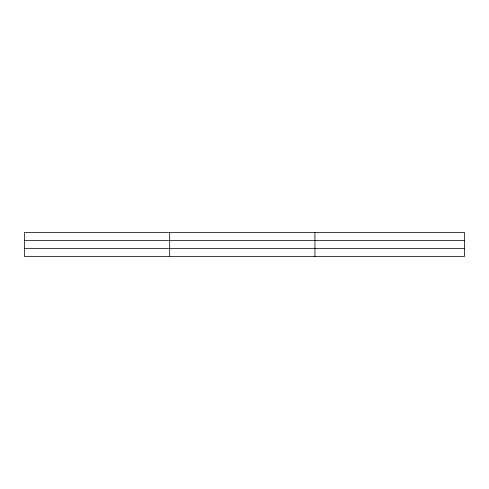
<?xml version="1.0" encoding="UTF-8"?>
<svg xmlns="http://www.w3.org/2000/svg" width="489" height="489" viewBox="0 0 489 489"><rect width="100%" height="100%" fill="white"/><g stroke="black" fill="none" stroke-linecap="round" stroke-linejoin="round"><path stroke-width="0.73" d="M169.683 256.462L169.683 232.538M314.916 256.462L314.916 232.538M464.55 240.435L464.55 232.538L24.45 232.538L24.45 256.462L464.55 256.462L464.55 240.435L24.45 240.435M24.45 248.565L464.55 248.565"/></g></svg>
